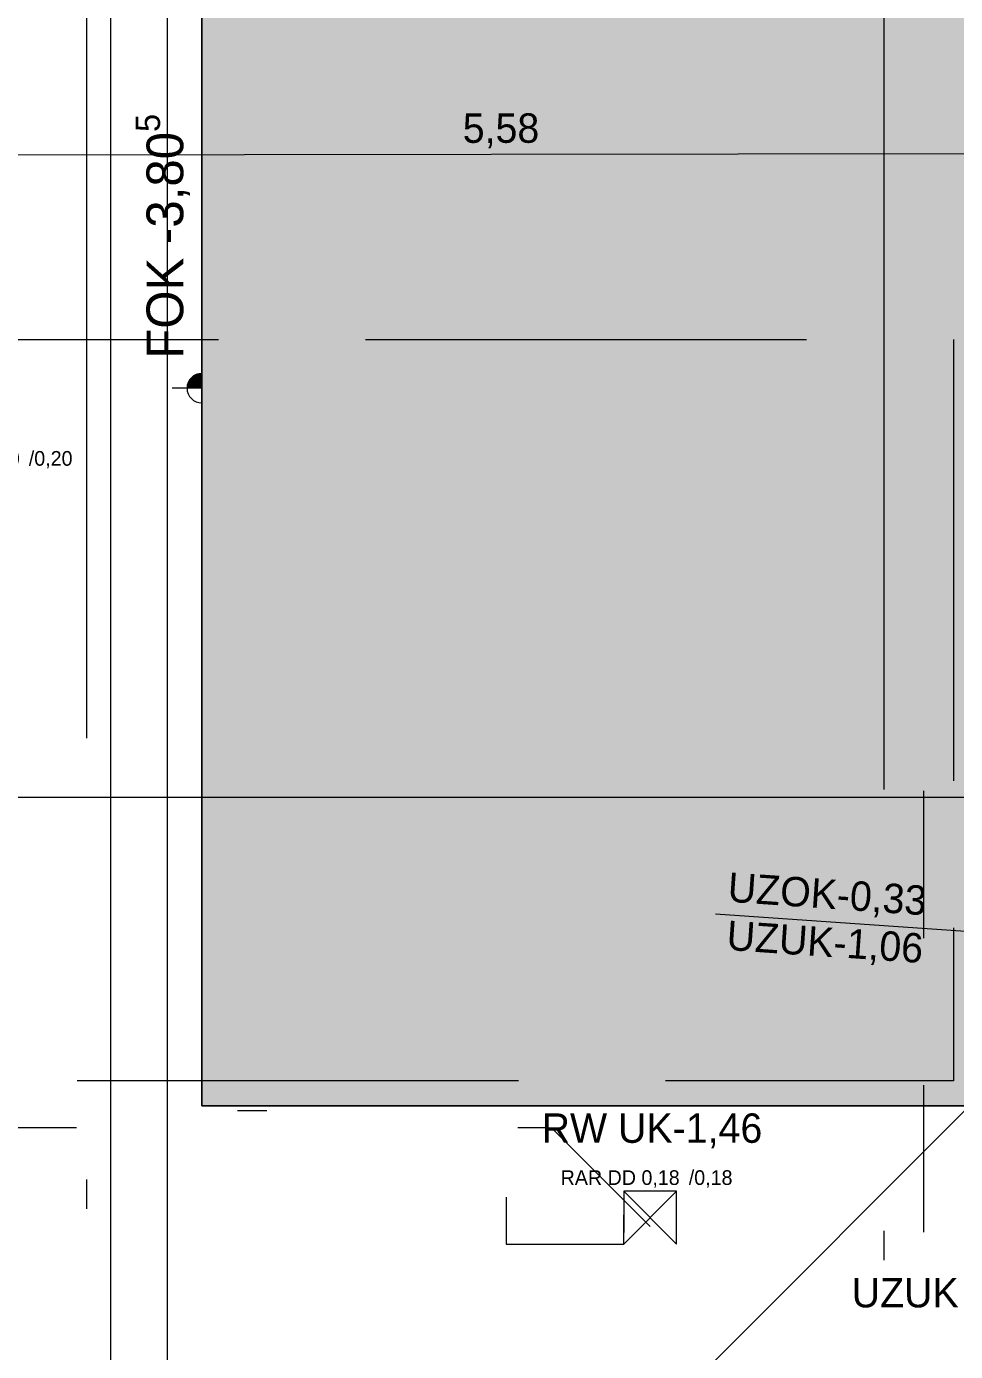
# Model space of a CAD drawing. Header units: metres. Extents: x -14 to 130, y -38 to 4.
# Drawn here: x 8.714 to 11.873, y -22.885 to -18.381 of the extents above; entities that cross this region are included whole.
import ezdxf

# ---------------------------------------------------------------- set-up
doc = ezdxf.new("R2010")
doc.units = ezdxf.units.M
doc.header["$MEASUREMENT"] = 0
for name, pattern in [('Kanal', [0.005, 0.003, -0.001, 0, -0.001]), ('Schnittlinie', [0.006, 0.003, -0.0015, 0, -0.0015]), ('Strichliert_1_-1', [2, 1, -1]), ('Strichlinie eng', [0.002, 0.0015, -0.0005]), ('Untersicht', [0.001, 0.0005, -0.0005])]:
    doc.linetypes.add(name, pattern=pattern)
for name, color, linetype in [('-1._KG PP_3_150 Stütze', 7, 'Continuous'), ('-1._KG PP_3_270 Deckendurchbruchsymbol', 7, 'Continuous'), ('-1._KG PP_3_851 Marker Schnitt', 7, 'Continuous'), ('-1._KG PP_3_870 Dokumentation allgemein', 7, 'Continuous'), ('-1._KG PP_3_950 Polierplan Bemaßung', 7, 'Continuous'), ('-1._KG PP_3_Bemaßen_Sperrmaß 2D', 7, 'Continuous'), ('-1._KG PP_3_Gelände_Beschriftung Gelände', 7, 'Continuous'), ('-1._KG PP_3_Kataster Grenzpunkte_Grenzpunkt (GP) Hausecke_Kennzeichen', 7, 'Continuous'), ('-1._KG PP_3_Kataster Grenzpunkte_Grenzpunkt (GP) Hausecke_Punktnummer', 7, 'Continuous'), ('-1._KG PP_3_Kataster Grenzpunkte_Grenzpunkt (GP) Zeichen im Fels_Kennzeichen', 7, 'Continuous'), ('-1._KG PP_3_Kataster Grundstücke_Grundstück', 7, 'Continuous')]:
    doc.layers.add(name, color=color, linetype=linetype)
doc.styles.add('ERSTELLTER_STIL_5', font='')
doc.styles.get('ERSTELLTER_STIL_5').set_extended_font_data('Eurostile')
doc.linetypes.add('GAS', pattern='A,0,[1,415_260415_PP_VA_1_2 -1 KG1.Shx,S=0.186508,R=0,X=0,Y=0],-26.5,0', length=26.5)

msp = doc.modelspace()

# ---------------------------------------------------------------- hatches: boundary and pattern name
at = {"layer": '-1._KG PP_3_Gelände_Beschriftung Gelände', "linetype": 'Continuous', "lineweight": 0, "true_color": 0x0f1f00}
msp.add_hatch(color=88, dxfattribs=at).paths.add_polyline_path([(9.31, -22.05), (16.31, -22.05), (16.31, -14.05), (9.31, -14.05)])
at = {"layer": '-1._KG PP_3_Kataster Grenzpunkte_Grenzpunkt (GP) Hausecke_Kennzeichen', "linetype": 'Continuous', "lineweight": 0, "true_color": 0x000000}
msp.add_hatch(color=18, dxfattribs=at).paths.add_polyline_path([(9.31, -19.6101), (9.31, -19.5601), (9.2909, -19.5639), (9.2746, -19.5747), (9.2638, -19.591), (9.26, -19.6101)])

# ---------------------------------------------------------------- linework, layer by layer
at = {"layer": '-1._KG PP_3_150 Stütze', "color": 8, "linetype": 'Untersicht', "lineweight": 13, "ltscale": 1000, "flags": 128}
msp.add_lwpolyline([(10.345, -22.52), (10.745, -22.52), (10.745, -22.34), (10.345, -22.34)], close=True, dxfattribs=at)
at = {"layer": '-1._KG PP_3_270 Deckendurchbruchsymbol', "color": 7, "linetype": 'Untersicht', "lineweight": 13, "ltscale": 1000}
for p, q in [((10.745, -22.52), (10.925, -22.34)), ((10.745, -22.34), (10.925, -22.52))]:
    msp.add_line(p, q, dxfattribs=at)
at = {"layer": '-1._KG PP_3_270 Deckendurchbruchsymbol', "color": 7, "linetype": 'Untersicht', "lineweight": 13, "ltscale": 1000, "flags": 128}
msp.add_lwpolyline([(10.925, -22.52), (10.925, -22.34), (10.745, -22.34), (10.745, -22.52)], close=True, dxfattribs=at)
at = {"layer": '-1._KG PP_3_851 Marker Schnitt', "color": 7, "linetype": 'Schnittlinie', "lineweight": 13, "ltscale": 1000}
for p, q in [((11.63, -5.7741), (11.63, -35.645)), ((8.9179, -11.7), (8.9179, -29.1277)), ((5.8845, -22.1233), (19.85, -22.1233))]:
    msp.add_line(p, q, dxfattribs=at)
at = {"layer": '-1._KG PP_3_870 Dokumentation allgemein', "color": 140, "linetype": 'Strichlinie eng', "lineweight": 0, "ltscale": 1000, "true_color": 0x00b9ff, "flags": 128}
msp.add_lwpolyline([(5.8669, -19.445), (11.8669, -19.445), (11.8669, -21.965), (5.8669, -21.965)], close=True, dxfattribs=at)
at = {"layer": '-1._KG PP_3_Bemaßen_Sperrmaß 2D', "color": 5, "linetype": 'GAS', "lineweight": 0, "ltscale": 1000}
for p, q in [((9, 3), (9, -36)), ((-1.5, -21), (21, -21))]:
    msp.add_line(p, q, dxfattribs=at)
at = {"layer": '-1._KG PP_3_Gelände_Beschriftung Gelände', "color": 7, "linetype": 'Continuous', "lineweight": 18, "ltscale": 1000, "flags": 128}
for points in [[(9.31, -22.05), (9.31, -14.05)], [(9.31, -14.05), (9.31, -22.05)], [(16.31, -22.05), (9.31, -22.05)], [(9.31, -22.05), (16.31, -22.05)]]:
    msp.add_lwpolyline(points, dxfattribs=at)
at = {"layer": '-1._KG PP_3_Kataster Grenzpunkte_Grenzpunkt (GP) Hausecke_Kennzeichen', "color": 6, "linetype": 'Continuous', "lineweight": 13, "ltscale": 1000, "true_color": 0xfb02fe}
msp.add_line((7.7148, -18.8179), (13.2934, -18.8109), dxfattribs=at)
at = {"layer": '-1._KG PP_3_Kataster Grenzpunkte_Grenzpunkt (GP) Hausecke_Kennzeichen', "color": 7, "linetype": 'Continuous', "lineweight": 13, "ltscale": 1000}
for p, q in [((9.31, -19.7101), (9.31, -19.5101)), ((9.31, -19.6101), (9.21, -19.6101))]:
    msp.add_line(p, q, dxfattribs=at)
at = {"layer": '-1._KG PP_3_Kataster Grenzpunkte_Grenzpunkt (GP) Hausecke_Kennzeichen', "color": 7, "linetype": 'Strichliert_1_-1', "lineweight": 13, "ltscale": 1000}
msp.add_line((18.2537, -21.8948), (11.0572, -21.3978), dxfattribs=at)
at = {"layer": '-1._KG PP_3_Kataster Grenzpunkte_Grenzpunkt (GP) Hausecke_Kennzeichen', "color": 7, "linetype": 'Continuous', "lineweight": 13, "ltscale": 1000}
msp.add_arc((9.31, -19.6101), 0.05, 90, 270, dxfattribs=at)
at = {"layer": '-1._KG PP_3_Kataster Grenzpunkte_Grenzpunkt (GP) Hausecke_Punktnummer', "color": 8, "linetype": 'Continuous', "lineweight": 13, "ltscale": 1000, "true_color": 0x7e7f7f}
for p in [(9.1926, -7.735), (15.7175, -18.2533)]:
    msp.add_line(p, (9.1926, -24.7782), dxfattribs=at)
at = {"layer": '-1._KG PP_3_Kataster Grenzpunkte_Grenzpunkt (GP) Zeichen im Fels_Kennzeichen', "color": 171, "linetype": 'Kanal', "lineweight": 13, "ltscale": 1000, "true_color": 0x6c6cff, "flags": 128}
msp.add_lwpolyline([(5.4314, -22.0654), (10.4405, -22.0654), (10.835, -22.46)], dxfattribs=at)
at = {"layer": '-1._KG PP_3_Kataster Grundstücke_Grundstück', "color": 30, "linetype": 'Untersicht', "lineweight": 13, "ltscale": 1000, "true_color": 0xff6400, "flags": 128}
msp.add_lwpolyline([(14.5807, -20.795), (11.765, -20.795), (11.765, -23.22), (6.0051, -23.22), (6.0051, -20.795), (0.8535, -20.795)], dxfattribs=at)

# ---------------------------------------------------------------- texts
at = {"layer": '-1._KG PP_3_270 Deckendurchbruchsymbol', "color": 1, "linetype": 'Continuous', "lineweight": 0, "char_height": 0.05, "attachment_point": 8, "style": 'ERSTELLTER_STIL_5'}
for s, insert in [('\\A1;{\\pqc;\\pt0;\\fEurostile|b0|i0|c0|p0;\\W1.000000;Gully DD 0,20\\fEurostile|b0|i0|c0|p0;\\W1.000000;\\A1{\\H.66x;\\S^  ;}\\fEurostile|b0|i0|c0|p0;\\W1.000000; /0,20\\fEurostile|b0|i0|c0|p0;\\W1.000000;\\A1{\\H.66x;\\S^  ;}\\fEurostile|b0|i0|c0|p0;\\W1.000000;\\fEurostile|b0|i0|c0|p0;\\W1.000000;\\A1{\\H.66x;\\S^  ;}}', (8.585, -19.8888)), ('\\A1;{\\pqc;\\pt0;\\fEurostile|b0|i0|c0|p0;\\W1.000000;RAR DD 0,18\\fEurostile|b0|i0|c0|p0;\\W1.000000;\\A1{\\H.66x;\\S^  ;}\\fEurostile|b0|i0|c0|p0;\\W1.000000; /0,18\\fEurostile|b0|i0|c0|p0;\\W1.000000;\\A1{\\H.66x;\\S^  ;}\\fEurostile|b0|i0|c0|p0;\\W1.000000;\\fEurostile|b0|i0|c0|p0;\\W1.000000;\\A1{\\H.66x;\\S^  ;}}', (10.835, -22.3331))]:
    msp.add_mtext(s, dxfattribs=dict(at, insert=insert))
at = {"layer": '-1._KG PP_3_950 Polierplan Bemaßung', "color": 6, "linetype": 'Continuous', "lineweight": 13, "true_color": 0xfb02fe, "insert": (10.1977, -18.7948), "char_height": 0.1, "width": 0.306373, "attachment_point": 7, "rotation": 0.0714, "style": 'ERSTELLTER_STIL_5'}
msp.add_mtext('\\A1;{\\pql;\\fEurostile|b0|i0|c0|p0;\\W1.000000;5,58}', dxfattribs=at)
at = {"layer": '-1._KG PP_3_Kataster Grenzpunkte_Grenzpunkt (GP) Hausecke_Kennzeichen', "color": 6, "linetype": 'Continuous', "lineweight": 13, "true_color": 0xfb02fe, "insert": (9.2837, -19.5101), "char_height": 0.125, "attachment_point": 7, "rotation": 90, "style": 'ERSTELLTER_STIL_5'}
msp.add_mtext('\\A1;{\\pql;\\fEurostile|b0|i0|c0|p0;\\W1.000000;FOK -3,80\\fEurostile|b0|i0|c0|p0;\\W1.000000;\\A1{\\H.66x;\\S5^  ;}}', dxfattribs=at)
at = {"layer": '-1._KG PP_3_Kataster Grenzpunkte_Grenzpunkt (GP) Hausecke_Kennzeichen', "color": 7, "linetype": 'Continuous', "lineweight": 13, "char_height": 0.1, "rotation": 356.05, "style": 'ERSTELLTER_STIL_5'}
for s, insert, attachment_point in [('\\A1;{\\pqr;\\pt0,1;\\fEurostile|b0|i0|c0|p0;\\W1.000000; UZOK}', (11.4739, -21.2814), 3), ('\\A1;{\\pql;\\pt0,1;\\fEurostile|b0|i0|c0|p0;\\W1.000000;-0,33\\fEurostile|b0|i0|c0|p0;\\W1.000000;\\A1{\\H.66x;\\S^  ;}\\fEurostile|b0|i0|c0|p0;\\W1.000000;\\fEurostile|b0|i0|c0|p0;\\W1.000000;\\A1{\\H.66x;\\S^  ;}\\fEurostile|b0|i0|c0|p0;\\W1.000000;\\fEurostile|b0|i0|c0|p0;\\W1.000000;\\fEurostile|b0|i0|c0|p0;\\W1.000000;\\fEurostile|b0|i0|c0|p0;\\W1.000000;\\fEurostile|b0|i0|c0|p0;\\W1.000000;\\fEurostile|b0|i0|c0|p0;\\W1.000000;\\fEurostile|b0|i0|c0|p0;\\W1.000000;\\A1{\\H.66x;\\S^  ;}\\fEurostile|b0|i0|c0|p0;\\W1.000000;\\fEurostile|b0|i0|c0|p0;\\W1.000000;\\A1{\\H.66x;\\S^  ;}\\fEurostile|b0|i0|c0|p0;\\W1.000000;\\fEurostile|b0|i0|c0|p0;\\W1.000000;\\fEurostile|b0|i0|c0|p0;\\W1.000000;\\fEurostile|b0|i0|c0|p0;\\W1.000000;\\fEurostile|b0|i0|c0|p0;\\W1.000000;\\fEurostile|b0|i0|c0|p0;\\W1.000000;\\fEurostile|b0|i0|c0|p0;\\W1.000000;\\A1{\\H.66x;\\S^  ;}\\fEurostile|b0|i0|c0|p0;\\W1.000000;\\fEurostile|b0|i0|c0|p0;\\W1.000000;\\A1{\\H.66x;\\S^  ;}\\fEurostile|b0|i0|c0|p0;\\W1.000000;\\fEurostile|b0|i0|c0|p0;\\W1.000000;\\fEurostile|b0|i0|c0|p0;\\W1.000000;\\fEurostile|b0|i0|c0|p0;\\W1.000000;\\fEurostile|b0|i0|c0|p0;\\W1.000000;\\fEurostile|b0|i0|c0|p0;\\W1.000000;\\fEurostile|b0|i0|c0|p0;\\W1.000000;\\A1{\\H.66x;\\S^  ;}\\fEurostile|b0|i0|c0|p0;\\W1.000000;\\fEurostile|b0|i0|c0|p0;\\W1.000000;\\fEurostile|b0|i0|c0|p0;\\W1.000000;\\fEurostile|b0|i0|c0|p0;\\W1.000000;\\fEurostile|b0|i0|c0|p0;\\W1.000000;\\fEurostile|b0|i0|c0|p0;\\W1.000000;\\fEurostile|b0|i0|c0|p0;\\W1.000000;\\fEurostile|b0|i0|c0|p0;\\W1.000000;\\fEurostile|b0|i0|c0|p0;\\W1.000000;\\fEurostile|b0|i0|c0|p0;\\W1.000000;\\fEurostile|b0|i0|c0|p0;\\W1.000000;\\fEurostile|b0|i0|c0|p0;\\W1.000000;\\fEurostile|b0|i0|c0|p0;\\W1.000000;\\fEurostile|b0|i0|c0|p0;\\W1.000000;\\fEurostile|b0|i0|c0|p0;\\W1.000000;\\fEurostile|b0|i0|c0|p0;\\W1.000000;\\fEurostile|b0|i0|c0|p0;\\W1.000000;\\fEurostile|b0|i0|c0|p0;\\W1.000000;\\fEurostile|b0|i0|c0|p0;\\W1.000000;}', (11.4739, -21.2814), 1), ('\\A1;{\\pqr;\\pt0,1;\\fEurostile|b0|i0|c0|p0;\\W1.000000;UZUK}', (11.4626, -21.4446), 3), ('\\A1;{\\pql;\\pt0,1;\\fEurostile|b0|i0|c0|p0;\\W1.000000;-1,06\\fEurostile|b0|i0|c0|p0;\\W1.000000;\\A1{\\H.66x;\\S^  ;}\\fEurostile|b0|i0|c0|p0;\\W1.000000;\\fEurostile|b0|i0|c0|p0;\\W1.000000;\\A1{\\H.66x;\\S^  ;}\\fEurostile|b0|i0|c0|p0;\\W1.000000;\\fEurostile|b0|i0|c0|p0;\\W1.000000;\\fEurostile|b0|i0|c0|p0;\\W1.000000;\\fEurostile|b0|i0|c0|p0;\\W1.000000;\\fEurostile|b0|i0|c0|p0;\\W1.000000;\\fEurostile|b0|i0|c0|p0;\\W1.000000;\\fEurostile|b0|i0|c0|p0;\\W1.000000;\\A1{\\H.66x;\\S^  ;}\\fEurostile|b0|i0|c0|p0;\\W1.000000;\\fEurostile|b0|i0|c0|p0;\\W1.000000;\\A1{\\H.66x;\\S^  ;}\\fEurostile|b0|i0|c0|p0;\\W1.000000;\\fEurostile|b0|i0|c0|p0;\\W1.000000;\\fEurostile|b0|i0|c0|p0;\\W1.000000;\\fEurostile|b0|i0|c0|p0;\\W1.000000;\\fEurostile|b0|i0|c0|p0;\\W1.000000;\\fEurostile|b0|i0|c0|p0;\\W1.000000;\\fEurostile|b0|i0|c0|p0;\\W1.000000;\\A1{\\H.66x;\\S^  ;}\\fEurostile|b0|i0|c0|p0;\\W1.000000;\\fEurostile|b0|i0|c0|p0;\\W1.000000;\\A1{\\H.66x;\\S^  ;}\\fEurostile|b0|i0|c0|p0;\\W1.000000;\\fEurostile|b0|i0|c0|p0;\\W1.000000;\\fEurostile|b0|i0|c0|p0;\\W1.000000;\\fEurostile|b0|i0|c0|p0;\\W1.000000;\\fEurostile|b0|i0|c0|p0;\\W1.000000;\\fEurostile|b0|i0|c0|p0;\\W1.000000;\\fEurostile|b0|i0|c0|p0;\\W1.000000;\\A1{\\H.66x;\\S^  ;}\\fEurostile|b0|i0|c0|p0;\\W1.000000;\\fEurostile|b0|i0|c0|p0;\\W1.000000;\\fEurostile|b0|i0|c0|p0;\\W1.000000;\\fEurostile|b0|i0|c0|p0;\\W1.000000;\\fEurostile|b0|i0|c0|p0;\\W1.000000;\\fEurostile|b0|i0|c0|p0;\\W1.000000;\\fEurostile|b0|i0|c0|p0;\\W1.000000;\\fEurostile|b0|i0|c0|p0;\\W1.000000;\\fEurostile|b0|i0|c0|p0;\\W1.000000;\\fEurostile|b0|i0|c0|p0;\\W1.000000;\\fEurostile|b0|i0|c0|p0;\\W1.000000;\\fEurostile|b0|i0|c0|p0;\\W1.000000;\\fEurostile|b0|i0|c0|p0;\\W1.000000;\\fEurostile|b0|i0|c0|p0;\\W1.000000;\\fEurostile|b0|i0|c0|p0;\\W1.000000;\\fEurostile|b0|i0|c0|p0;\\W1.000000;\\fEurostile|b0|i0|c0|p0;\\W1.000000;\\fEurostile|b0|i0|c0|p0;\\W1.000000;\\fEurostile|b0|i0|c0|p0;\\W1.000000;}', (11.4627, -21.4436), 1)]:
    msp.add_mtext(s, dxfattribs=dict(at, insert=insert, attachment_point=attachment_point))
at = {"layer": '-1._KG PP_3_Kataster Grenzpunkte_Grenzpunkt (GP) Hausecke_Kennzeichen', "color": 7, "linetype": 'Continuous', "lineweight": 13, "insert": (11.5204, -22.7533), "char_height": 0.1, "attachment_point": 7, "style": 'ERSTELLTER_STIL_5'}
msp.add_mtext('\\A1;{\\pql;\\fEurostile|b0|i0|c0|p0;\\W1.000000;UZ\\fEurostile|b0|i0|c0|p0;\\W1.000000;UK \\fEurostile|b0|i0|c0|p0;\\W1.000000;-1,13}', dxfattribs=at)
at = {"layer": '-1._KG PP_3_Kataster Grenzpunkte_Grenzpunkt (GP) Zeichen im Fels_Kennzeichen', "color": 171, "linetype": 'Continuous', "lineweight": 13, "true_color": 0x6c6cff, "insert": (10.8411, -22.0753), "char_height": 0.1, "attachment_point": 2, "style": 'ERSTELLTER_STIL_5'}
msp.add_mtext('\\A1;{\\pqc;\\fEurostile|b0|i0|c0|p0;\\W1.000000;RW UK-1,46}', dxfattribs=at)

doc.saveas('drawing.dxf')
